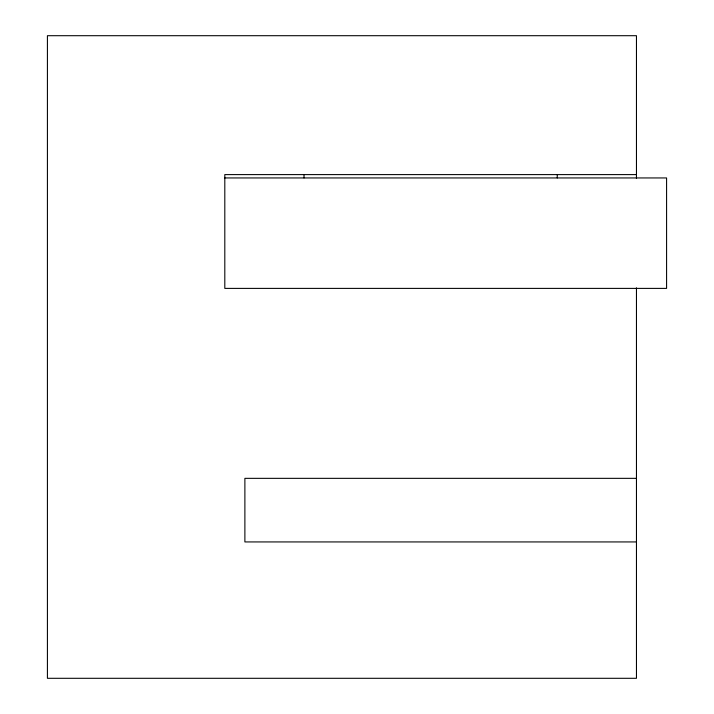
<?xml version="1.0" encoding="UTF-8"?>
<svg xmlns="http://www.w3.org/2000/svg" width="714" height="714" viewBox="0 0 714 714"><rect width="100%" height="100%" fill="white"/><g stroke="black" fill="none" stroke-linecap="round" stroke-linejoin="round"><path stroke-width="1.07" d="M636.46 174.6L224.803 174.6L224.803 288.394L666.581 288.394L666.581 177.947L224.803 177.947M636.46 478.344L244.884 478.344L244.884 541.935L636.46 541.935M636.46 178.5L636.46 35.7L47.419 35.7L47.419 678.3L636.46 678.3L636.46 287.831M557.241 174.6L557.241 177.947M304.021 174.6L304.021 177.947"/></g></svg>
